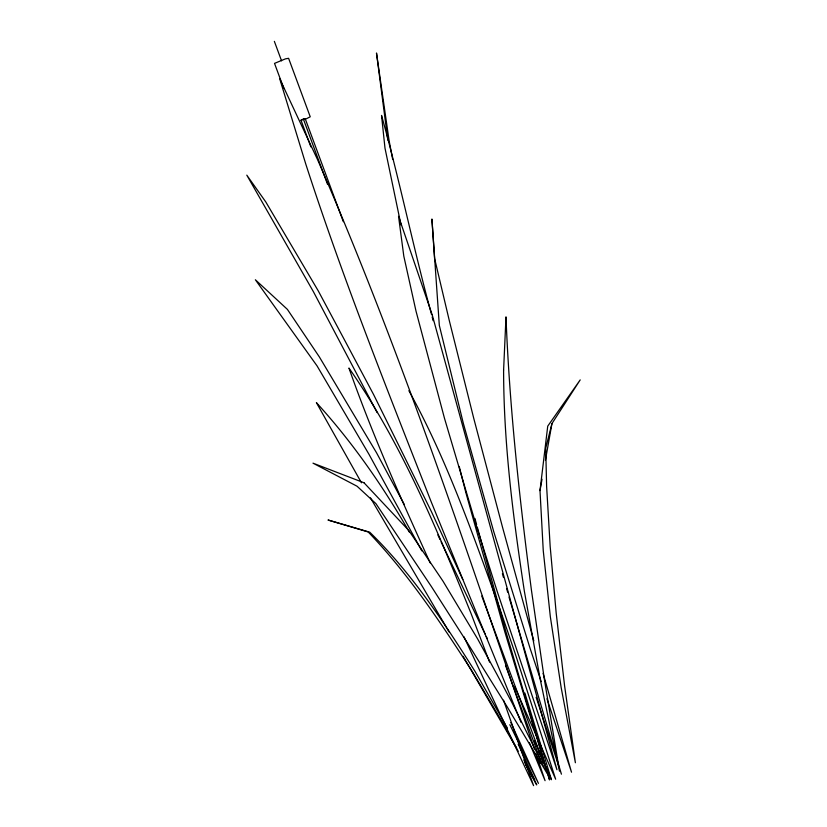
<?xml version="1.0" encoding="UTF-8"?>
<svg xmlns="http://www.w3.org/2000/svg" width="827" height="827" viewBox="0 0 827 827"><rect width="100%" height="100%" fill="white"/><g stroke="black" fill="none" stroke-linecap="round" stroke-linejoin="round"><path stroke-width="1.24" d="M540 490.607L547.732 426.153L580.203 379.893L551.95 423.558L545.706 448.296L546.626 486.524L550.172 546.44L556.189 613.065L564.552 685.542L575.396 762.742L561.171 687.619L550.327 616.673L543.256 550.699L540 490.607L542.036 479.215M545.417 460.246L551.95 423.558M310.859 146.896L300.997 120.235L303.375 119.026L305.225 118.716L343.319 221.698M306.269 118.809L310.239 116.793L288.602 58.314L285.532 58.831L274.523 63.379L283.795 88.448M536.278 756.291L538.966 763.559L543.194 762.039L481.8 596.06M300.997 120.235L305.225 118.716M538.966 763.559L543.194 762.039M409.417 532.216C382.88 486.028 352.333 442.021 316.39 402.625L361.482 482.813M370.444 497.833L446.57 627.662M447.128 628.654L449.051 631.962M463.099 656.276L518.25 751.226M524.628 762.349L534.852 780.14L518.188 744.124M505.524 724.638L474.936 671.255C443.892 622.142 411.526 572.935 369.721 532.174L327.999 520.007L368.211 531.978C408.3 573.773 440.512 622.369 471.866 670.852L504.367 725.486L516.668 748.084M408.869 390.675C446.89 459.616 472.879 534.294 499.632 608.083L514.952 652.844L555.651 779.21L518.24 694.794M421.822 550.875L368.956 454.271L317.051 365.885L255.367 279.764L287.393 309.381L319.336 356.892L376.502 452.72L404.413 504.728M525.786 764.82L536.723 784.895L523.832 759.961M506.134 725.724L507.437 728.225M377.143 412.611L313.392 291.662L246.797 175.148L265.787 201.943L318.23 290.835L343.195 337.478L373.597 394.562L403.7 455.367L431.425 511.665L462.8 579.52M509.845 724.679L538.429 783.365L510.869 722.529M485.139 634.133L441.142 541.85M486.235 636.428L487.341 638.723M437.824 534.893L440.036 539.535M463.957 636.749L533.591 785.65L503.54 700.211M538.604 751.423L551.413 779.613L524.866 693.005M430.185 562.918C400.981 498.877 372.305 434.485 348.932 368.036C401.602 443.282 436.749 528.804 471.049 613.469L489.553 662.086M514.745 686.855L517.847 693.884M534.49 740.734L551.413 779.613M521.103 722.467L431.094 501.575C387.284 389.858 342.781 278.265 305.773 164.046L279.743 78.885L317.547 159.621C401.188 351.671 467.017 550.875 534.387 749.035M529.414 742.667L545.076 780.688L536.03 753.904M303.375 119.026L327.575 184.452M505.493 665.435L541.354 762.36M274.357 41.35L281.562 60.847M541.209 681.603L530.035 648.182L493.678 531.451L463.337 423.362L439.323 325.425L431.911 219L434.588 258.479L449.34 320.783L473.788 418.514L502.547 527.337L533.808 640.904M546.947 698.743L571.529 772.201L543.091 673.395M536.144 697.337L561.43 774.186L509.018 597.084M502.402 573.69L503.447 577.38M506.579 588.462L507.633 592.153M474.925 518.415L476.621 524.628M477.303 527.119L505.679 630.846L549.562 779.923L504.873 632.035L465.849 492.572L459.233 466.49M431.539 314.487C413.479 248.482 399.906 181.34 381.536 115.408L384.989 148.147L401.012 225.016M432.17 316.979L433.121 320.7M392.691 159.435L389.093 140.59L376.492 53L387.822 140.135M503.602 370.031C503.633 444.316 513.267 518.147 524.401 591.46L540.083 678.678L559.476 771.167L544.145 677.995L531.451 590.292C519.635 499.508 509.515 408.393 505.99 316.875L503.602 370.031M364.014 482.772L312.988 463.161L357.057 486.235L375.923 503.633L431.56 586.808L468.01 643.861L506.858 706.289L547.143 773.462L512.43 703.519L496.769 674.057L477.696 639.044L442.972 581.133L408.827 530.52L364.014 482.772M432.232 314.891L398.542 216.302L403.803 256.122L416.012 311.117L444.45 418.173L476.693 526.975L497.089 591.098L556.933 769.751L432.232 314.891"/></g></svg>
